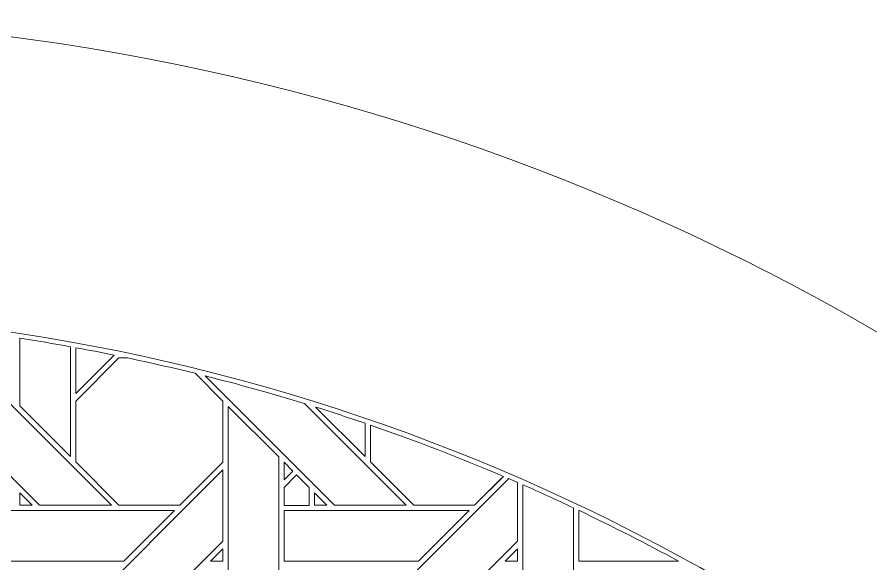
# Model space of a CAD drawing. Header units: inches. Extents: x 4.9 to 19.9, y 1.6 to 16.6.
# Drawn here: x 13.38 to 16.129, y 14.836 to 16.595 of the extents above; entities that cross this region are included whole.
import ezdxf

# ---------------------------------------------------------------- set-up
doc = ezdxf.new("R2010")
doc.units = ezdxf.units.IN
doc.header["$MEASUREMENT"] = 0
doc.layers.add('Design', color=7, linetype='Continuous', lineweight=0)

msp = doc.modelspace()

# ---------------------------------------------------------------- linework, layer by layer
at = {"layer": 'Design'}
for points, knots in [([(12.3829, 16.5948), (8.2407, 16.5948), (4.8829, 13.2369), (4.8829, 9.0948), (4.8829, 4.9526), (8.2407, 1.5948), (12.3829, 1.5948), (16.525, 1.5948), (19.8829, 4.9526), (19.8829, 9.0948), (19.8829, 13.2369), (16.525, 16.5948), (12.3829, 16.5948)], [0, 0, 0, 0, 1, 1, 1, 2, 2, 2, 3, 3, 3, 4, 4, 4, 4]), ([(12.3829, 15.6543), (8.7601, 15.6543), (5.8233, 12.7175), (5.8233, 9.0948), (5.8233, 5.472), (8.7601, 2.5353), (12.3829, 2.5353), (16.0056, 2.5353), (18.9424, 5.472), (18.9424, 9.0948), (18.9424, 12.7175), (16.0056, 15.6543), (12.3829, 15.6543)], [0, 0, 0, 0, 1, 1, 1, 2, 2, 2, 3, 3, 3, 4, 4, 4, 4]), ([(13.3891, 15.562), (13.4436, 15.5535), (13.4979, 15.5445), (13.552, 15.5347), (13.552, 15.5347), (13.552, 15.1812), (13.552, 15.1812), (13.552, 15.1812), (13.3891, 15.3441), (13.3891, 15.3441), (13.3891, 15.3441), (13.3891, 15.562), (13.3891, 15.562)], [0, 0, 0, 0, 1, 1, 1, 2, 2, 2, 3, 3, 3, 4, 4, 4, 4]), ([(13.5691, 15.5315), (13.6105, 15.524), (13.6517, 15.5161), (13.6928, 15.5077), (13.6928, 15.5077), (13.5691, 15.3841), (13.5691, 15.3841), (13.5691, 15.3841), (13.5691, 15.5315), (13.5691, 15.5315)], [0, 0, 0, 0, 1, 1, 1, 2, 2, 2, 3, 3, 3, 3]), ([(13.6841, 15.0248), (13.6841, 15.0248), (13.4531, 15.0248), (13.4531, 15.0248), (13.4531, 15.0248), (12.9795, 15.4984), (12.9795, 15.4984), (12.9795, 15.4984), (13.2105, 15.4984), (13.2105, 15.4984), (13.2105, 15.4984), (13.6841, 15.0248), (13.6841, 15.0248)], [0, 0, 0, 0, 1, 1, 1, 2, 2, 2, 3, 3, 3, 4, 4, 4, 4]), ([(14.0428, 15.3597), (14.0428, 15.3597), (14.0428, 15.1635), (14.0428, 15.1635), (14.025, 15.1456), (13.9131, 15.0339), (13.9041, 15.0248), (13.9041, 15.0248), (13.7084, 15.0248), (13.7084, 15.0248), (13.7084, 15.0248), (13.5691, 15.1641), (13.5691, 15.1641), (13.5691, 15.1641), (13.5691, 15.3597), (13.5691, 15.3597), (13.5691, 15.3597), (13.7078, 15.4985), (13.7078, 15.4985), (13.7078, 15.4985), (13.7371, 15.4985), (13.7371, 15.4985), (13.8096, 15.4832), (13.8817, 15.4668), (13.9534, 15.4492), (13.9534, 15.4492), (14.0428, 15.3597), (14.0428, 15.3597)], [0, 0, 0, 0, 1, 1, 1, 2, 2, 2, 3, 3, 3, 4, 4, 4, 5, 5, 5, 6, 6, 6, 7, 7, 7, 8, 8, 8, 9, 9, 9, 9]), ([(13.7371, 15.4985), (13.8096, 15.4832), (13.8817, 15.4668), (13.9534, 15.4492), (13.9534, 15.4492), (14.0428, 15.3597), (14.0428, 15.3597), (14.0428, 15.3597), (14.0428, 15.1635), (14.0428, 15.1635), (14.0248, 15.1454), (13.913, 15.0337), (13.9041, 15.0248), (13.9041, 15.0248), (13.7084, 15.0248), (13.7084, 15.0248), (13.7084, 15.0248), (13.5691, 15.1641), (13.5691, 15.1641), (13.5691, 15.1641), (13.5691, 15.3597), (13.5691, 15.3597), (13.5691, 15.3597), (13.7078, 15.4985), (13.7078, 15.4985), (13.7078, 15.4985), (13.7371, 15.4985), (13.7371, 15.4985)], [0, 0, 0, 0, 1, 1, 1, 2, 2, 2, 3, 3, 3, 4, 4, 4, 5, 5, 5, 6, 6, 6, 7, 7, 7, 8, 8, 8, 9, 9, 9, 9]), ([(14.306, 15.3516), (14.306, 15.3516), (14.6329, 15.0248), (14.6329, 15.0248), (14.6329, 15.0248), (14.4018, 15.0248), (14.4018, 15.0248), (14.4018, 15.0248), (13.9856, 15.4411), (13.9856, 15.4411), (14.0935, 15.4139), (14.2003, 15.3841), (14.306, 15.3516)], [0, 0, 0, 0, 1, 1, 1, 2, 2, 2, 3, 3, 3, 4, 4, 4, 4]), ([(14.0599, 14.7468), (14.0599, 14.7468), (14.0599, 15.3426), (14.0599, 15.3426), (14.0599, 15.3426), (14.2227, 15.1805), (14.2227, 15.1805), (14.2227, 15.1805), (14.2227, 14.7468), (14.2227, 14.7468), (14.2227, 14.7468), (14.0599, 14.7468), (14.0599, 14.7468)], [0, 0, 0, 0, 1, 1, 1, 2, 2, 2, 3, 3, 3, 4, 4, 4, 4]), ([(14.5007, 15.2885), (14.5007, 15.2885), (14.5007, 15.1812), (14.5007, 15.1812), (14.5007, 15.1812), (14.3411, 15.3408), (14.3411, 15.3408), (14.3946, 15.324), (14.4478, 15.3066), (14.5007, 15.2885)], [0, 0, 0, 0, 1, 1, 1, 2, 2, 2, 3, 3, 3, 3]), ([(14.8528, 15.0248), (14.8528, 15.0248), (14.6571, 15.0248), (14.6571, 15.0248), (14.6571, 15.0248), (14.5179, 15.1641), (14.5179, 15.1641), (14.5179, 15.1641), (14.5179, 15.2826), (14.5179, 15.2826), (14.6629, 15.2325), (14.8057, 15.1776), (14.9459, 15.1178), (14.9073, 15.0793), (14.8586, 15.0307), (14.8528, 15.0248)], [0, 0, 0, 0, 1, 1, 1, 2, 2, 2, 3, 3, 3, 4, 4, 4, 5, 5, 5, 5]), ([(14.5179, 15.2826), (14.6629, 15.2325), (14.8057, 15.1776), (14.9459, 15.1178), (14.9459, 15.1178), (14.8528, 15.0248), (14.8528, 15.0248), (14.8528, 15.0248), (14.6571, 15.0248), (14.6571, 15.0248), (14.6571, 15.0248), (14.5179, 15.1641), (14.5179, 15.1641), (14.5179, 15.1641), (14.5179, 15.2826), (14.5179, 15.2826)], [0, 0, 0, 0, 1, 1, 1, 2, 2, 2, 3, 3, 3, 4, 4, 4, 5, 5, 5, 5]), ([(14.24, 15.1062), (14.24, 15.1062), (14.24, 15.163), (14.24, 15.163), (14.24, 15.163), (14.2682, 15.1344), (14.2682, 15.1344), (14.2682, 15.1344), (14.24, 15.1062), (14.24, 15.1062)], [0, 0, 0, 0, 1, 1, 1, 2, 2, 2, 3, 3, 3, 3]), ([(14.0428, 14.909), (14.0428, 14.909), (13.5691, 14.4354), (13.5691, 14.4354), (13.5691, 14.4354), (13.5691, 14.6654), (13.5691, 14.6654), (13.5691, 14.6654), (14.0428, 15.139), (14.0428, 15.139), (14.0428, 15.139), (14.0428, 14.909), (14.0428, 14.909)], [0, 0, 0, 0, 1, 1, 1, 2, 2, 2, 3, 3, 3, 4, 4, 4, 4]), ([(14.3207, 15.0246), (14.3207, 15.0246), (14.24, 15.0246), (14.24, 15.0246), (14.24, 15.0246), (14.24, 15.0819), (14.24, 15.0819), (14.24, 15.0819), (14.2803, 15.1222), (14.2803, 15.1222), (14.2803, 15.1222), (14.3207, 15.0819), (14.3207, 15.0819), (14.3207, 15.0819), (14.3207, 15.0246), (14.3207, 15.0246)], [0, 0, 0, 0, 1, 1, 1, 2, 2, 2, 3, 3, 3, 4, 4, 4, 5, 5, 5, 5]), ([(14.2803, 15.1222), (14.2803, 15.1222), (14.3207, 15.0819), (14.3207, 15.0819), (14.3207, 15.0819), (14.3207, 15.0246), (14.3207, 15.0246), (14.3207, 15.0246), (14.24, 15.0246), (14.24, 15.0246), (14.24, 15.0246), (14.24, 15.0819), (14.24, 15.0819), (14.24, 15.0819), (14.2803, 15.1222), (14.2803, 15.1222)], [0, 0, 0, 0, 1, 1, 1, 2, 2, 2, 3, 3, 3, 4, 4, 4, 5, 5, 5, 5]), ([(14.9915, 15.0982), (14.9915, 15.0982), (14.9915, 14.909), (14.9915, 14.909), (14.9915, 14.909), (14.5179, 14.4354), (14.5179, 14.4354), (14.5179, 14.4354), (14.5179, 14.6655), (14.5179, 14.6655), (14.5179, 14.6655), (14.963, 15.1105), (14.963, 15.1105), (14.9725, 15.1064), (14.982, 15.1023), (14.9915, 15.0982)], [0, 0, 0, 0, 1, 1, 1, 2, 2, 2, 3, 3, 3, 4, 4, 4, 5, 5, 5, 5]), ([(15.0087, 15.0908), (15.0633, 15.0668), (15.1175, 15.042), (15.1714, 15.0166), (15.1714, 15.0166), (15.1714, 14.7468), (15.1714, 14.7468), (15.1714, 14.7468), (15.0087, 14.7468), (15.0087, 14.7468), (15.0087, 14.7468), (15.0087, 15.0908), (15.0087, 15.0908)], [0, 0, 0, 0, 1, 1, 1, 2, 2, 2, 3, 3, 3, 4, 4, 4, 4]), ([(13.3892, 15.0248), (13.3892, 15.0248), (13.3892, 15.0646), (13.3892, 15.0646), (13.3892, 15.0646), (13.4289, 15.0248), (13.4289, 15.0248), (13.4289, 15.0248), (13.3892, 15.0248), (13.3892, 15.0248)], [0, 0, 0, 0, 1, 1, 1, 2, 2, 2, 3, 3, 3, 3]), ([(14.3379, 15.0248), (14.3379, 15.0248), (14.3379, 15.0646), (14.3379, 15.0646), (14.3379, 15.0646), (14.3776, 15.0248), (14.3776, 15.0248), (14.3776, 15.0248), (14.3379, 15.0248), (14.3379, 15.0248)], [0, 0, 0, 0, 1, 1, 1, 2, 2, 2, 3, 3, 3, 3]), ([(13.7242, 14.8448), (13.7242, 14.8448), (13.2913, 14.8448), (13.2913, 14.8448), (13.2913, 14.8448), (13.2913, 15.0075), (13.2913, 15.0075), (13.2913, 15.0075), (13.887, 15.0075), (13.887, 15.0075), (13.887, 15.0075), (13.7242, 14.8448), (13.7242, 14.8448)], [0, 0, 0, 0, 1, 1, 1, 2, 2, 2, 3, 3, 3, 4, 4, 4, 4]), ([(14.8357, 15.0075), (14.8357, 15.0075), (14.673, 14.8448), (14.673, 14.8448), (14.673, 14.8448), (14.24, 14.8448), (14.24, 14.8448), (14.24, 14.8448), (14.24, 15.0075), (14.24, 15.0075), (14.24, 15.0075), (14.8357, 15.0075), (14.8357, 15.0075)], [0, 0, 0, 0, 1, 1, 1, 2, 2, 2, 3, 3, 3, 4, 4, 4, 4]), ([(15.1887, 15.0075), (15.1887, 15.0075), (15.1906, 15.0075), (15.1906, 15.0075), (15.2986, 14.9561), (15.4051, 14.9019), (15.5098, 14.8448), (15.5098, 14.8448), (15.1887, 14.8448), (15.1887, 14.8448), (15.1887, 14.8448), (15.1887, 15.0075), (15.1887, 15.0075)], [0, 0, 0, 0, 1, 1, 1, 2, 2, 2, 3, 3, 3, 4, 4, 4, 4]), ([(14.003, 14.8449), (14.003, 14.8449), (14.0428, 14.8846), (14.0428, 14.8846), (14.0428, 14.8846), (14.0428, 14.8449), (14.0428, 14.8449), (14.0428, 14.8449), (14.003, 14.8449), (14.003, 14.8449)], [0, 0, 0, 0, 1, 1, 1, 2, 2, 2, 3, 3, 3, 3]), ([(14.9517, 14.8449), (14.9517, 14.8449), (14.9915, 14.8846), (14.9915, 14.8846), (14.9915, 14.8846), (14.9915, 14.8449), (14.9915, 14.8449), (14.9915, 14.8449), (14.9517, 14.8449), (14.9517, 14.8449)], [0, 0, 0, 0, 1, 1, 1, 2, 2, 2, 3, 3, 3, 3])]:
    msp.add_open_spline(points, degree=3, knots=knots, dxfattribs=at)

doc.saveas('drawing.dxf')
